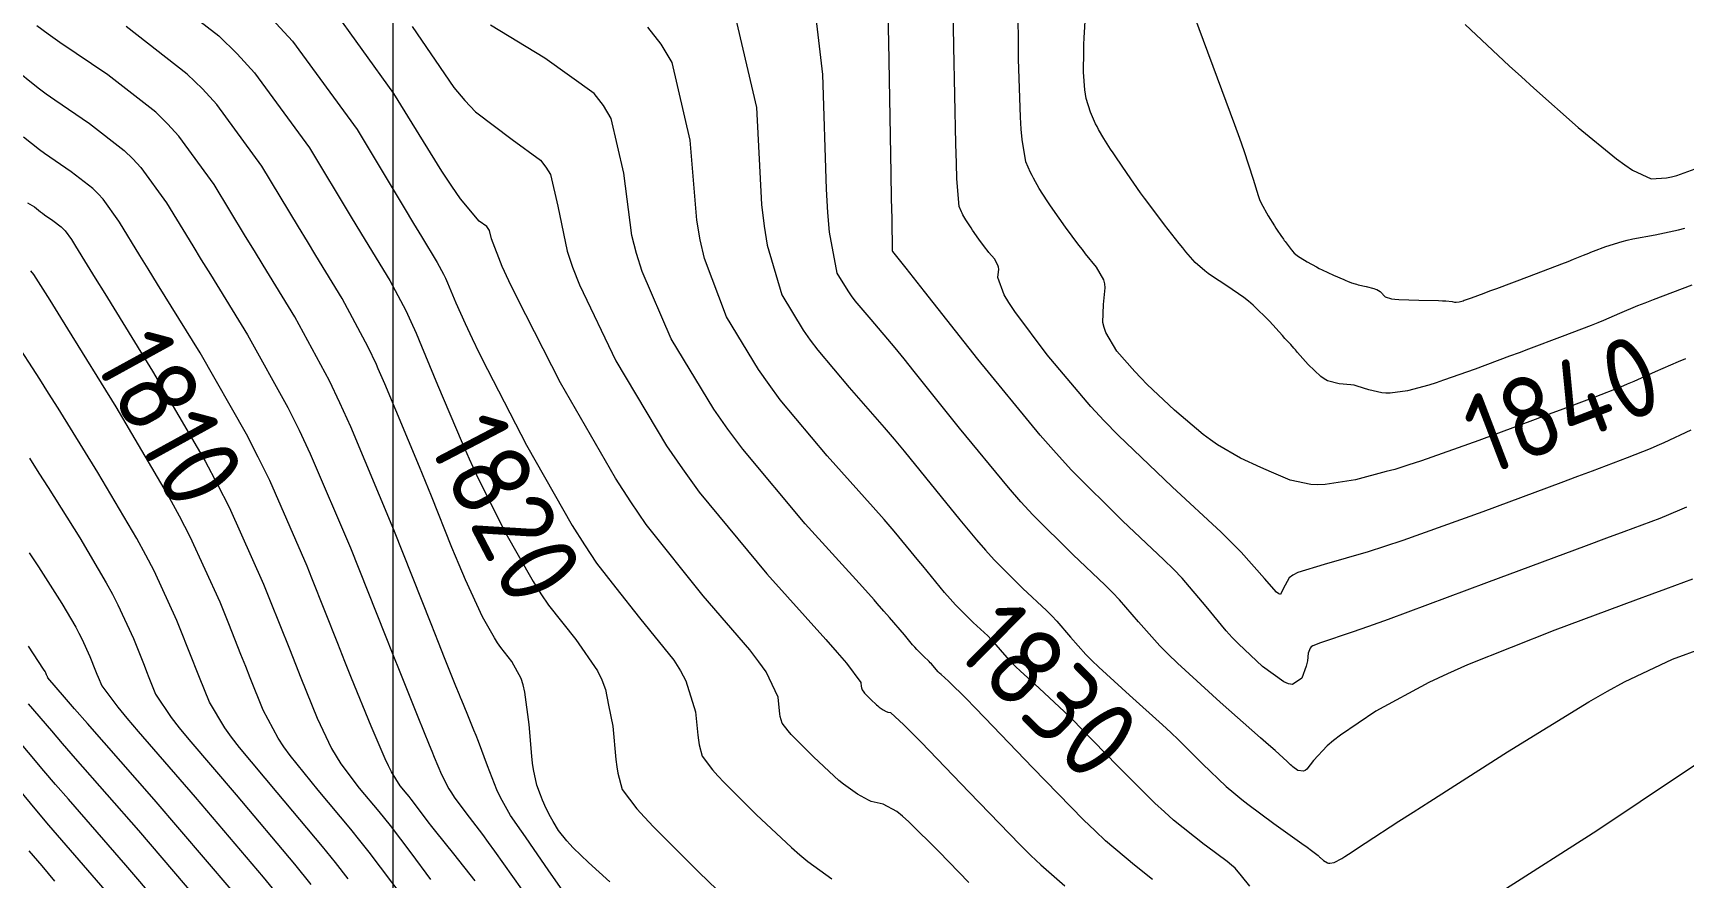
# Model space of a CAD drawing. Header units: millimetres. Extents: x 837475 to 838477, y 1189012 to 1191015.
# Drawn here: x 838059.6 to 838137.1, y 1189090.6 to 1189130.2 of the extents above; entities that cross this region are included whole.
import ezdxf

# ---------------------------------------------------------------- set-up
doc = ezdxf.new("R2010")
doc.units = ezdxf.units.MM
doc.header["$LTSCALE"] = 0.3
doc.layers.add('COORD', color=253, linetype='Continuous', lineweight=20)
doc.layers.add('COTAS 10', color=7, linetype='Continuous', lineweight=9, true_color=0x6e3e2d)
doc.layers.add('COTAS INT', color=7, linetype='Continuous', lineweight=5, true_color=0x9fa19f)
doc.styles.get("Standard").update_dxf_attribs({"font": 'isocp2.shx', "bigfont": '@extfont2.shx'})

msp = doc.modelspace()

# ---------------------------------------------------------------- linework, layer by layer
at = {"layer": 'COORD'}
msp.add_line((838076.514, 1189013.872), (838076.514, 1191013.872), dxfattribs=at)
at = {"layer": 'COTAS 10'}
for points in [[(838064.837, 1189132.806), (838068.33, 1189130.091), (838069.193, 1189129.247), (838070.01, 1189128.363), (838072.586, 1189124.837), (838074.553, 1189121.577), (838074.986, 1189120.861), (838075.371, 1189120.227), (838076.359, 1189118.609), (838077.113, 1189117.195), (838077.351, 1189116.688), (838077.601, 1189116.132), (838077.853, 1189115.527), (838078.609, 1189113.707), (838079.754, 1189110.982), (838080.09, 1189110.236), (838080.435, 1189109.494), (838081.751, 1189106.848), (838083.097, 1189104.472), (838083.461, 1189103.901), (838083.821, 1189103.367), (838085.091, 1189101.751), (838086.115, 1189100.293), (838086.321, 1189099.858), (838086.494, 1189099.41), (838086.638, 1189098.681), (838086.835, 1189097.682), (838086.977, 1189096.122), (838087.024, 1189095.781), (838087.073, 1189095.479), (838087.279, 1189094.714), (838087.968, 1189093.81), (838088.323, 1189093.419), (838088.749, 1189092.969), (838090.879, 1189090.837), (838093.019, 1189088.773)], [(838137.208, 1189114.939), (838136.858, 1189114.793), (838135.779, 1189114.315), (838134.776, 1189113.864), (838134.473, 1189113.736), (838134.16, 1189113.607), (838132.942, 1189113.13), (838131.325, 1189112.524), (838130.761, 1189112.314), (838130.146, 1189112.085), (838127.508, 1189111.102), (838124.814, 1189110.146), (838124.165, 1189109.934), (838123.557, 1189109.744), (838123.154, 1189109.636), (838121.712, 1189109.247), (838120.284, 1189109.034), (838119.94, 1189109.023), (838119.617, 1189109.032), (838118.637, 1189109.24), (838117.771, 1189109.607), (838117.521, 1189109.718), (838117.266, 1189109.831), (838116.308, 1189110.272), (838115.233, 1189110.898), (838114.905, 1189111.129), (838114.563, 1189111.385), (838113.217, 1189112.516), (838111.929, 1189113.729), (838111.624, 1189114.036), (838111.34, 1189114.331), (838110.502, 1189115.292), (838109.985, 1189116.164), (838109.904, 1189116.402), (838109.85, 1189116.638), (838109.883, 1189117.481), (838109.958, 1189118.259), (838109.932, 1189118.454), (838109.886, 1189118.64), (838109.548, 1189119.241), (838109.038, 1189119.859), (838108.882, 1189120.057), (838108.721, 1189120.266), (838108.087, 1189121.118), (838107.49, 1189121.958), (838107.351, 1189122.16), (838107.224, 1189122.349), (838106.86, 1189122.92), (838106.588, 1189123.409), (838106.519, 1189123.545), (838106.451, 1189123.682), (838106.227, 1189124.182), (838106.049, 1189125.227), (838106.01, 1189125.707), (838105.976, 1189126.27), (838105.892, 1189128.994), (838105.861, 1189131.796)], [(838116.755, 1189090.17), (838116.363, 1189090.656), (838116.065, 1189091.017), (838115.893, 1189091.167), (838115.683, 1189091.339), (838114.71, 1189092.062), (838114.603, 1189092.14), (838113.169, 1189093.278), (838112.736, 1189093.663), (838112.288, 1189094.078), (838110.538, 1189095.826), (838108.846, 1189097.568), (838108.434, 1189097.979), (838108.046, 1189098.359), (838106.849, 1189099.472), (838105.956, 1189100.284), (838105.759, 1189100.474), (838105.584, 1189100.649), (838105.135, 1189101.154), (838104.738, 1189101.616), (838104.596, 1189101.764), (838104.44, 1189101.921), (838103.759, 1189102.561), (838102.926, 1189103.391), (838102.673, 1189103.668), (838102.411, 1189103.966), (838101.387, 1189105.21), (838101.207, 1189105.428), (838100.038, 1189106.842), (838099.572, 1189107.384), (838099.065, 1189107.964), (838096.9, 1189110.385), (838094.699, 1189113.011), (838094.17, 1189113.721), (838093.675, 1189114.424), (838092.179, 1189116.9), (838091.143, 1189119.648), (838090.94, 1189120.522), (838090.772, 1189121.446), (838090.467, 1189125.189), (838089.615, 1189128.841), (838089.103, 1189129.706), (838088.471, 1189130.509)], [(838059.345, 1189122.262), (838059.675, 1189122.066), (838059.963, 1189121.834), (838060.054, 1189121.766), (838060.151, 1189121.697), (838060.541, 1189121.433), (838060.932, 1189121.129), (838061.029, 1189121.035), (838061.12, 1189120.936), (838061.408, 1189120.541), (838061.606, 1189120.219), (838062.149, 1189119.335), (838062.525, 1189118.724), (838062.976, 1189117.994), (838065.223, 1189114.356), (838067.684, 1189110.133), (838068.27, 1189109.033), (838068.815, 1189107.964), (838070.436, 1189104.356), (838070.751, 1189103.565), (838071.644, 1189101.315), (838071.928, 1189100.604), (838072.189, 1189099.95), (838072.951, 1189098.062), (838073.629, 1189096.636), (838073.837, 1189096.273), (838074.055, 1189095.925), (838074.918, 1189094.783), (838075.851, 1189093.678), (838076.113, 1189093.352), (838076.377, 1189093.018), (838077.343, 1189091.739), (838078.271, 1189090.49)], [(838068.914, 1189090.02), (838065.298, 1189094.245), (838062.161, 1189097.819), (838061.561, 1189098.504), (838061.078, 1189099.057), (838060.304, 1189099.955), (838060.286, 1189099.999), (838060.28, 1189100.014), (838060.273, 1189100.031), (838060.245, 1189100.102), (838060.203, 1189100.192), (838060.189, 1189100.22), (838060.173, 1189100.25), (838060.102, 1189100.369), (838059.396, 1189101.443)], [(838137.899, 1189096.017), (838137.111, 1189095.492), (838133.048, 1189092.781), (838128.588, 1189089.919)]]:
    msp.add_lwpolyline(points, dxfattribs=at)
at = {"layer": 'COTAS INT'}
for points in [[(838137.251, 1189107.965), (838136.926, 1189107.821), (838136.001, 1189107.44), (838134.309, 1189106.808), (838133.501, 1189106.507), (838132.545, 1189106.151), (838127.866, 1189104.41), (838123.239, 1189102.703), (838122.316, 1189102.368), (838121.549, 1189102.094), (838120.071, 1189101.6), (838119.699, 1189101.462), (838119.63, 1189101.411), (838119.574, 1189101.355), (838119.494, 1189101.108), (838119.455, 1189100.758), (838119.426, 1189100.637), (838119.389, 1189100.506), (838119.188, 1189099.947), (838118.751, 1189099.647), (838118.565, 1189099.68), (838118.351, 1189099.763), (838117.343, 1189100.483), (838116.213, 1189101.552), (838115.922, 1189101.857), (838115.64, 1189102.164), (838114.703, 1189103.303), (838113.566, 1189104.628), (838113.159, 1189105.052), (838112.712, 1189105.502), (838110.764, 1189107.334), (838108.378, 1189109.711), (838107.655, 1189110.504), (838106.905, 1189111.356), (838103.971, 1189114.919), (838101.468, 1189118.094), (838100.605, 1189119.188), (838099.99, 1189119.968), (838099.982, 1189119.977), (838099.981, 1189119.979), (838099.979, 1189119.981), (838099.974, 1189119.99), (838099.945, 1189121.501), (838099.928, 1189122.451), (838099.907, 1189123.632), (838099.799, 1189129.815), (838099.634, 1189136.025)], [(838137.459, 1189111.577), (838136.191, 1189110.994), (838135.862, 1189110.85), (838135.543, 1189110.714), (838134.471, 1189110.285), (838132.817, 1189109.666), (838132.131, 1189109.411), (838131.346, 1189109.118), (838127.687, 1189107.756), (838123.926, 1189106.402), (838123.076, 1189106.115), (838122.309, 1189105.865), (838120.233, 1189105.277), (838119.005, 1189104.895), (838118.773, 1189104.774), (838118.588, 1189104.647), (838118.308, 1189104.133), (838118.19, 1189103.87), (838118.107, 1189103.901), (838118.002, 1189103.976), (838117.437, 1189104.624), (838116.341, 1189105.855), (838115.9, 1189106.299), (838115.4, 1189106.788), (838113.099, 1189108.924), (838110.562, 1189111.352), (838109.913, 1189112.024), (838109.288, 1189112.696), (838107.224, 1189115.121), (838105.708, 1189117.152), (838105.427, 1189117.576), (838105.207, 1189117.939), (838104.916, 1189118.747), (838104.954, 1189119.134), (838104.941, 1189119.231), (838104.918, 1189119.323), (838104.75, 1189119.622), (838104.496, 1189119.93), (838104.419, 1189120.028), (838104.339, 1189120.132), (838104.023, 1189120.556), (838103.726, 1189120.974), (838103.657, 1189121.074), (838103.594, 1189121.168), (838103.413, 1189121.453), (838103.278, 1189121.696), (838103.243, 1189121.764), (838103.209, 1189121.832), (838103.098, 1189122.081), (838102.996, 1189123.386), (838102.969, 1189124.121), (838102.941, 1189125.017), (838102.845, 1189129.6), (838102.776, 1189134.217)], [(838137.53, 1189104.595), (838136.265, 1189104.123), (838135.627, 1189103.885), (838134.864, 1189103.601), (838131.069, 1189102.189), (838126.975, 1189100.564), (838126.024, 1189100.145), (838125.152, 1189099.741), (838122.662, 1189098.392), (838121.011, 1189097.272), (838120.669, 1189097.011), (838120.376, 1189096.772), (838119.733, 1189096.083), (838119.427, 1189095.677), (838119.347, 1189095.614), (838119.268, 1189095.574), (838119.002, 1189095.611), (838118.771, 1189095.784), (838118.715, 1189095.829), (838118.663, 1189095.873), (838118.503, 1189096.024), (838117.937, 1189096.54), (838117.629, 1189096.814), (838117.255, 1189097.146), (838115.358, 1189098.817), (838113.354, 1189100.638), (838112.912, 1189101.063), (838112.52, 1189101.455), (838111.513, 1189102.587), (838110.624, 1189103.624), (838110.305, 1189103.956), (838109.955, 1189104.308), (838108.429, 1189105.743), (838106.561, 1189107.604), (838105.994, 1189108.225), (838105.407, 1189108.892), (838103.11, 1189111.683), (838100.992, 1189114.343), (838100.517, 1189114.928), (838100.092, 1189115.447), (838098.96, 1189116.774), (838098.221, 1189117.655), (838098.044, 1189117.893), (838097.878, 1189118.129), (838097.376, 1189118.96), (838097.011, 1189120.883), (838096.932, 1189121.808), (838096.862, 1189122.903), (838096.689, 1189128.273), (838096.05, 1189133.748)], [(838113.735, 1189132.103), (838116.03, 1189125.938), (838116.265, 1189125.284), (838116.466, 1189124.714), (838116.901, 1189123.359), (838117.135, 1189122.606), (838117.209, 1189122.416), (838117.287, 1189122.234), (838117.604, 1189121.642), (838117.904, 1189121.173), (838117.971, 1189121.068), (838118.032, 1189120.974), (838118.196, 1189120.727), (838118.323, 1189120.546), (838118.361, 1189120.494), (838118.4, 1189120.441), (838118.548, 1189120.245), (838118.687, 1189120.069), (838118.719, 1189120.029), (838118.749, 1189119.992), (838118.837, 1189119.892), (838118.974, 1189119.784), (838119.035, 1189119.743), (838119.105, 1189119.696), (838119.444, 1189119.489), (838119.879, 1189119.248), (838120.011, 1189119.18), (838120.148, 1189119.111), (838120.683, 1189118.861), (838121.157, 1189118.651), (838121.255, 1189118.608), (838121.34, 1189118.572), (838121.528, 1189118.496), (838121.69, 1189118.449), (838121.759, 1189118.432), (838121.837, 1189118.413), (838122.206, 1189118.326), (838122.572, 1189118.231), (838122.649, 1189118.206), (838122.715, 1189118.181), (838122.864, 1189118.099), (838122.949, 1189118.014), (838122.974, 1189117.987), (838122.999, 1189117.959), (838123.098, 1189117.848), (838123.404, 1189117.75), (838123.559, 1189117.73), (838123.746, 1189117.714), (838124.677, 1189117.683), (838125.608, 1189117.666), (838125.794, 1189117.66), (838125.949, 1189117.652), (838126.25, 1189117.618), (838126.36, 1189117.592), (838126.394, 1189117.59), (838126.43, 1189117.59), (838126.575, 1189117.61), (838126.758, 1189117.659), (838126.818, 1189117.678), (838126.882, 1189117.699), (838127.149, 1189117.794), (838127.747, 1189118.018), (838128.02, 1189118.12), (838128.34, 1189118.24), (838129.883, 1189118.82), (838131.395, 1189119.392), (838131.695, 1189119.507), (838131.945, 1189119.603), (838132.418, 1189119.792), (838132.663, 1189119.894), (838132.768, 1189119.935), (838132.889, 1189119.982), (838133.462, 1189120.198), (838134.229, 1189120.438), (838134.473, 1189120.499), (838134.731, 1189120.559), (838135.776, 1189120.757), (838136.878, 1189120.982), (838137.171, 1189121.059)], [(838103.546, 1189090.354), (838102.139, 1189091.803), (838100.738, 1189093.195), (838100.437, 1189093.462), (838100.173, 1189093.678), (838099.53, 1189094.032), (838099.102, 1189094.113), (838098.973, 1189094.158), (838098.84, 1189094.212), (838098.32, 1189094.488), (838097.67, 1189094.963), (838097.454, 1189095.143), (838097.223, 1189095.344), (838096.26, 1189096.243), (838095.387, 1189097.117), (838095.212, 1189097.302), (838095.067, 1189097.462), (838094.784, 1189097.832), (838094.7, 1189098.146), (838094.679, 1189098.27), (838094.66, 1189098.41), (838094.602, 1189099.05), (838094.032, 1189100.232), (838093.69, 1189100.715), (838093.268, 1189101.265), (838091.08, 1189103.811), (838088.405, 1189107.159), (838087.676, 1189108.216), (838086.953, 1189109.328), (838084.383, 1189113.811), (838082.342, 1189117.795), (838081.952, 1189118.593), (838081.638, 1189119.259), (838081.135, 1189120.563), (838081.043, 1189120.959), (838080.987, 1189121.053), (838080.919, 1189121.14), (838080.563, 1189121.397), (838079.68, 1189122.445), (838079.279, 1189123.031), (838078.811, 1189123.745), (838076.555, 1189127.389), (838073.57, 1189131.521)], [(838092.473, 1189131.468), (838093.578, 1189126.731), (838093.817, 1189122.174), (838093.936, 1189121.165), (838094.077, 1189120.266), (838094.777, 1189117.93), (838095.776, 1189116.277), (838096.107, 1189115.807), (838096.46, 1189115.333), (838097.93, 1189113.579), (838099.578, 1189111.706), (838100.045, 1189111.156), (838100.515, 1189110.593), (838102.248, 1189108.447), (838103.133, 1189107.373), (838103.909, 1189106.429), (838104.334, 1189105.947), (838104.743, 1189105.498), (838106.094, 1189104.152), (838107.197, 1189103.115), (838107.45, 1189102.86), (838107.681, 1189102.62), (838108.324, 1189101.87), (838109.052, 1189101.052), (838109.335, 1189100.769), (838109.655, 1189100.461), (838111.104, 1189099.144), (838112.651, 1189097.752), (838113.031, 1189097.397), (838113.392, 1189097.054), (838114.52, 1189095.925), (838115.64, 1189094.859), (838115.994, 1189094.556), (838116.367, 1189094.25), (838116.659, 1189094.031), (838117.874, 1189093.117), (838119.187, 1189092.184), (838119.439, 1189092.004), (838119.641, 1189091.858), (838119.964, 1189091.615), (838120.003, 1189091.566), (838120.026, 1189091.544), (838120.054, 1189091.517), (838120.2, 1189091.386), (838120.387, 1189091.276), (838120.441, 1189091.263), (838120.497, 1189091.256), (838120.706, 1189091.293), (838121.061, 1189091.482), (838121.208, 1189091.571), (838121.377, 1189091.676), (838122.161, 1189092.189), (838123.748, 1189093.223), (838124.422, 1189093.657), (838125.198, 1189094.156), (838128.849, 1189096.488), (838132.662, 1189098.828), (838133.541, 1189099.33), (838134.343, 1189099.77), (838136.599, 1189100.834), (838138.044, 1189101.371)], [(838137.498, 1189118.389), (838135.683, 1189117.703), (838135.291, 1189117.55), (838134.946, 1189117.413), (838134.099, 1189117.053), (838133.36, 1189116.733), (838133.084, 1189116.621), (838132.778, 1189116.499), (838131.412, 1189115.975), (838129.832, 1189115.382), (838129.391, 1189115.217), (838128.947, 1189115.051), (838127.329, 1189114.448), (838125.848, 1189113.923), (838125.491, 1189113.806), (838125.158, 1189113.702), (838124.144, 1189113.429), (838123.342, 1189113.319), (838123.141, 1189113.317), (838122.951, 1189113.328), (838122.341, 1189113.471), (838121.794, 1189113.653), (838121.644, 1189113.688), (838121.493, 1189113.717), (838120.95, 1189113.765), (838120.396, 1189113.906), (838120.237, 1189113.993), (838120.077, 1189114.101), (838119.481, 1189114.666), (838118.985, 1189115.236), (838118.888, 1189115.347), (838118.809, 1189115.438), (838118.666, 1189115.598), (838118.494, 1189115.784), (838118.396, 1189115.891), (838118.277, 1189116.022), (838117.664, 1189116.695), (838116.899, 1189117.456), (838116.683, 1189117.642), (838116.467, 1189117.818), (838115.671, 1189118.364), (838114.953, 1189118.822), (838114.786, 1189118.942), (838114.631, 1189119.059), (838114.186, 1189119.458), (838113.747, 1189119.961), (838113.596, 1189120.143), (838113.433, 1189120.344), (838112.74, 1189121.226), (838111.998, 1189122.206), (838111.805, 1189122.469), (838111.617, 1189122.728), (838110.981, 1189123.634), (838110.448, 1189124.421), (838110.324, 1189124.605), (838110.211, 1189124.775), (838109.89, 1189125.268), (838109.64, 1189125.701), (838109.571, 1189125.833), (838109.503, 1189125.971), (838109.262, 1189126.513), (838109.067, 1189127.152), (838109.028, 1189127.35), (838108.996, 1189127.558), (838108.938, 1189128.387), (838108.946, 1189129.376), (838108.957, 1189129.684), (838108.971, 1189130.007), (838109.052, 1189131.3)], [(838084.67, 1189089.689), (838083.829, 1189090.9), (838082.938, 1189092.196), (838082.734, 1189092.491), (838082.549, 1189092.758), (838082.036, 1189093.496), (838081.632, 1189094.193), (838081.515, 1189094.435), (838081.395, 1189094.698), (838080.947, 1189095.826), (838080.52, 1189096.974), (838080.415, 1189097.25), (838080.314, 1189097.508), (838079.998, 1189098.289), (838079.746, 1189098.888), (838079.685, 1189099.031), (838079.63, 1189099.165), (838079.464, 1189099.567), (838078.933, 1189100.899), (838078.647, 1189101.619), (838078.302, 1189102.491), (838076.551, 1189106.908), (838074.535, 1189111.732), (838074.022, 1189112.862), (838073.527, 1189113.901), (838071.904, 1189116.908), (838070.413, 1189119.333), (838070.001, 1189120.007), (838069.591, 1189120.68), (838068.115, 1189123.119), (838066.454, 1189125.392), (838065.927, 1189125.962), (838065.371, 1189126.506), (838063.119, 1189128.257), (838060.868, 1189129.778), (838060.312, 1189130.178), (838059.786, 1189130.569)], [(838086.701, 1189090.383), (838085.694, 1189091.284), (838084.978, 1189091.981), (838084.818, 1189092.15), (838084.673, 1189092.309), (838084.288, 1189092.797), (838084.029, 1189093.209), (838083.965, 1189093.32), (838083.903, 1189093.431), (838083.709, 1189093.819), (838083.535, 1189094.219), (838083.487, 1189094.338), (838083.439, 1189094.459), (838083.267, 1189094.924), (838083.107, 1189095.656), (838083.066, 1189095.945), (838083.027, 1189096.273), (838082.9, 1189097.772), (838082.705, 1189099.286), (838082.624, 1189099.623), (838082.531, 1189099.925), (838082.096, 1189100.721), (838081.573, 1189101.386), (838081.425, 1189101.606), (838081.275, 1189101.841), (838080.721, 1189102.82), (838079.923, 1189104.556), (838079.62, 1189105.268), (838079.281, 1189106.082), (838078.313, 1189108.483), (838077.758, 1189109.857), (838076.134, 1189113.766), (838075.82, 1189114.467), (838075.731, 1189114.662), (838075.348, 1189115.479), (838074.131, 1189117.758), (838072.892, 1189119.78), (838072.494, 1189120.434), (838072.072, 1189121.129), (838070.351, 1189123.978), (838068.232, 1189126.878), (838067.56, 1189127.605), (838066.85, 1189128.299), (838063.978, 1189130.531)], [(838070.825, 1189130.89), (838071.788, 1189129.849), (838074.822, 1189125.696), (838077.033, 1189122.026), (838077.478, 1189121.289), (838077.85, 1189120.673), (838078.586, 1189119.46), (838078.879, 1189118.91), (838078.971, 1189118.714), (838079.068, 1189118.498), (838079.46, 1189117.556), (838079.9, 1189116.595), (838080.226, 1189115.882), (838080.56, 1189115.204), (838080.947, 1189114.433), (838082.781, 1189110.877), (838084.919, 1189107.103), (838085.497, 1189106.195), (838086.069, 1189105.347), (838086.982, 1189104.186), (838088.085, 1189102.781), (838089.692, 1189100.779), (838090.005, 1189100.287), (838090.263, 1189099.821), (838090.718, 1189098.366), (838090.819, 1189097.266), (838090.851, 1189097.026), (838090.886, 1189096.812), (838091.031, 1189096.273), (838091.517, 1189095.636), (838091.768, 1189095.361), (838092.068, 1189095.043), (838093.57, 1189093.54), (838095.225, 1189091.994), (838095.623, 1189091.648), (838095.993, 1189091.339), (838097.111, 1189090.522)], [(838077.414, 1189130.534), (838079.365, 1189127.674), (838079.88, 1189127.06), (838080.383, 1189126.523), (838082.105, 1189125.225), (838083.436, 1189124.263), (838083.693, 1189123.937), (838083.9, 1189123.586), (838084.246, 1189122.105), (838084.683, 1189119.988), (838084.948, 1189119.236), (838085.276, 1189118.413), (838086.982, 1189114.84), (838089.355, 1189110.849), (838090.104, 1189109.761), (838090.893, 1189108.68), (838094.074, 1189104.84), (838096.844, 1189101.751), (838097.374, 1189101.143), (838097.801, 1189100.643), (838098.485, 1189099.733), (838098.502, 1189099.554), (838098.507, 1189099.515), (838098.513, 1189099.48), (838098.536, 1189099.392), (838098.616, 1189099.288), (838098.657, 1189099.243), (838098.706, 1189099.191), (838098.951, 1189098.946), (838099.221, 1189098.694), (838099.286, 1189098.637), (838099.346, 1189098.587), (838099.529, 1189098.453), (838099.674, 1189098.376), (838099.712, 1189098.361), (838099.748, 1189098.348), (838099.868, 1189098.325), (838100.504, 1189097.748), (838100.865, 1189097.386), (838101.306, 1189096.937), (838103.569, 1189094.583), (838105.953, 1189092.128), (838106.471, 1189091.615), (838106.927, 1189091.174), (838108.061, 1189090.185)], [(838112.179, 1189090.493), (838111.332, 1189091.162), (838109.972, 1189092.307), (838109.479, 1189092.77), (838108.936, 1189093.296), (838106.556, 1189095.727), (838104.3, 1189098.082), (838103.836, 1189098.561), (838103.442, 1189098.965), (838102.595, 1189099.8), (838102.256, 1189100.108), (838102.182, 1189100.18), (838102.116, 1189100.246), (838101.945, 1189100.437), (838101.795, 1189100.612), (838101.741, 1189100.668), (838101.682, 1189100.728), (838101.424, 1189100.97), (838101.109, 1189101.285), (838101.013, 1189101.39), (838100.914, 1189101.503), (838100.525, 1189101.974), (838099.825, 1189102.787), (838099.561, 1189103.092), (838099.246, 1189103.447), (838099.099, 1189103.612), (838098.552, 1189104.223), (838095.87, 1189107.191), (838092.938, 1189110.689), (838092.233, 1189111.635), (838091.574, 1189112.572), (838089.58, 1189115.87), (838088.21, 1189119.03), (838087.944, 1189119.879), (838087.728, 1189120.717), (838087.357, 1189123.647), (838086.758, 1189126.213), (838086.398, 1189126.822), (838085.953, 1189127.386), (838083.647, 1189129.053), (838081.085, 1189130.6)], [(838126.858, 1189130.628), (838128.93, 1189128.69), (838129.506, 1189128.164), (838130.082, 1189127.642), (838132.167, 1189125.793), (838133.965, 1189124.318), (838134.36, 1189124.031), (838134.71, 1189123.796), (838135.601, 1189123.389), (838136.308, 1189123.431), (838136.543, 1189123.479), (838136.794, 1189123.543), (838137.839, 1189123.907)], [(838058.645, 1189128.625), (838059.845, 1189127.657), (838060.226, 1189127.374), (838060.629, 1189127.084), (838062.259, 1189125.982), (838063.891, 1189124.714), (838064.294, 1189124.32), (838064.676, 1189123.907), (838065.88, 1189122.259), (838067.11, 1189120.232), (838067.509, 1189119.579), (838067.934, 1189118.887), (838069.677, 1189116.057), (838071.58, 1189112.645), (838072.105, 1189111.585), (838072.628, 1189110.476), (838074.513, 1189106.057), (838076.141, 1189101.955), (838076.503, 1189101.045), (838076.827, 1189100.234), (838077.676, 1189098.124), (838078.211, 1189096.816), (838078.336, 1189096.511), (838078.452, 1189096.231), (838078.79, 1189095.423), (838079.132, 1189094.752), (838079.251, 1189094.558), (838079.381, 1189094.36), (838079.937, 1189093.613), (838080.716, 1189092.596), (838080.987, 1189092.227), (838081.282, 1189091.82), (838082.547, 1189090.037)], [(838080.363, 1189090.423), (838079.368, 1189091.695), (838078.53, 1189092.739), (838078.34, 1189092.979), (838078.169, 1189093.198), (838077.702, 1189093.811), (838077.359, 1189094.264), (838077.266, 1189094.383), (838077.173, 1189094.499), (838076.842, 1189094.891), (838076.434, 1189095.546), (838076.293, 1189095.827), (838076.139, 1189096.151), (838075.48, 1189097.683), (838074.57, 1189099.941), (838074.257, 1189100.722), (838073.918, 1189101.572), (838072.702, 1189104.636), (838072.475, 1189105.206), (838070.722, 1189109.22), (838070.187, 1189110.309), (838069.632, 1189111.389), (838067.45, 1189115.206), (838065.455, 1189118.44), (838065.017, 1189119.152), (838064.629, 1189119.783), (838063.673, 1189121.354), (838063.644, 1189121.4), (838062.898, 1189122.421), (838062.661, 1189122.677), (838062.412, 1189122.922), (838061.4, 1189123.707), (838060.39, 1189124.391), (838060.14, 1189124.57), (838059.904, 1189124.746), (838059.16, 1189125.345)], [(838076.983, 1189089.668), (838075.394, 1189091.771), (838074.96, 1189092.321), (838074.529, 1189092.857), (838072.994, 1189094.676), (838071.676, 1189096.304), (838071.382, 1189096.719), (838071.119, 1189097.12), (838070.421, 1189098.44), (838069.809, 1189099.96), (838069.598, 1189100.486), (838069.37, 1189101.058), (838068.8, 1189102.494), (838068.398, 1189103.505), (838066.986, 1189106.582), (838066.481, 1189107.551), (838065.925, 1189108.572), (838063.505, 1189112.681), (838061.243, 1189116.335), (838060.788, 1189117.068), (838060.406, 1189117.68), (838059.646, 1189118.887), (838059.499, 1189119.062)], [(838074.411, 1189090.524), (838073.807, 1189091.29), (838073.207, 1189092.036), (838071.07, 1189094.568), (838069.298, 1189096.683), (838068.927, 1189097.166), (838068.608, 1189097.604), (838067.892, 1189098.819), (838067.428, 1189099.97), (838067.268, 1189100.368), (838067.096, 1189100.801), (838066.36, 1189102.654), (838065.291, 1189104.984), (838064.908, 1189105.718), (838064.487, 1189106.491), (838062.654, 1189109.603), (838060.781, 1189112.612), (838060.336, 1189113.319), (838059.921, 1189113.973), (838058.688, 1189115.879)], [(838059.437, 1189110.265), (838059.884, 1189109.571), (838060.32, 1189108.889), (838061.803, 1189106.525), (838063.049, 1189104.411), (838063.335, 1189103.886), (838063.595, 1189103.387), (838064.321, 1189101.803), (838064.821, 1189100.545), (838064.939, 1189100.25), (838065.047, 1189099.979), (838065.362, 1189099.197), (838066.098, 1189098.089), (838066.472, 1189097.612), (838066.919, 1189097.061), (838069.146, 1189094.46), (838071.885, 1189091.215), (838072.654, 1189090.259)], [(838059.432, 1189105.822), (838059.858, 1189105.166), (838060.953, 1189103.447), (838061.611, 1189102.33), (838061.762, 1189102.053), (838061.899, 1189101.789), (838062.283, 1189100.953), (838062.547, 1189100.288), (838062.609, 1189100.132), (838062.666, 1189099.989), (838062.833, 1189099.576), (838063.588, 1189098.573), (838064.017, 1189098.058), (838064.54, 1189097.44), (838067.222, 1189094.353), (838070.414, 1189090.598), (838071.259, 1189089.559)], [(838059.378, 1189098.739), (838060.468, 1189097.465), (838060.983, 1189096.872), (838061.591, 1189096.176), (838064.555, 1189092.793), (838067.851, 1189088.945)], [(838066.848, 1189087.802), (838063.973, 1189091.158), (838061.267, 1189094.256), (838060.661, 1189094.957), (838060.117, 1189095.589), (838058.67, 1189097.307)], [(838057.963, 1189095.874), (838059.766, 1189093.713), (838060.338, 1189093.041), (838060.943, 1189092.336), (838063.391, 1189089.524)], [(838059.415, 1189091.838), (838060.016, 1189091.125), (838060.619, 1189090.417)]]:
    msp.add_lwpolyline(points, dxfattribs=at)

# ---------------------------------------------------------------- texts
at = {"layer": 'COTAS 10', "char_height": 3.8, "attachment_point": 7}
for s, insert, rotation in [('1810', (838062.361, 1189114.898), 298.77387), ('1840', (838127.802, 1189109.383), 20.97742), ('1820', (838078.057, 1189111.027), 297.54702), ('1830', (838102.753, 1189101.225), 315.29363)]:
    msp.add_mtext(s, dxfattribs=dict(at, insert=insert, rotation=rotation))

doc.saveas('drawing.dxf')
